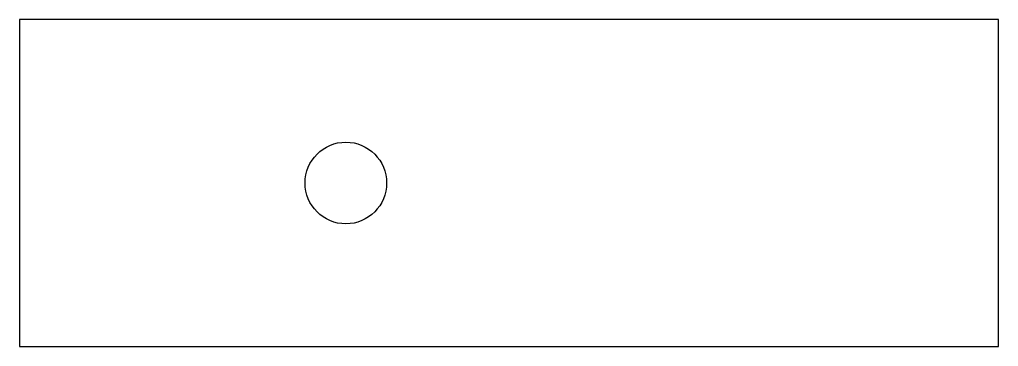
# Model space of a CAD drawing. Header units: millimetres. Extents: x 0 to 120, y 0 to 40.
import ezdxf

# ---------------------------------------------------------------- set-up
doc = ezdxf.new("R2010")
doc.units = ezdxf.units.MM
for name, color, linetype in [('INLET', 7, 'Continuous'), ('OUTLET', 7, 'Continuous'), ('WALL', 7, 'Continuous')]:
    doc.layers.add(name, color=color, linetype=linetype)

msp = doc.modelspace()

# ---------------------------------------------------------------- linework, layer by layer
at = {"layer": 'INLET'}
msp.add_line((0, 40), (0, 0), dxfattribs=at)
at = {"layer": 'OUTLET'}
msp.add_line((120, 0), (120, 40), dxfattribs=at)
at = {"layer": 'WALL'}
for p, q in [((120, 40), (0, 40)), ((0, 0), (120, 0))]:
    msp.add_line(p, q, dxfattribs=at)
msp.add_circle((40, 20), 5, dxfattribs=at)

doc.saveas('drawing.dxf')
